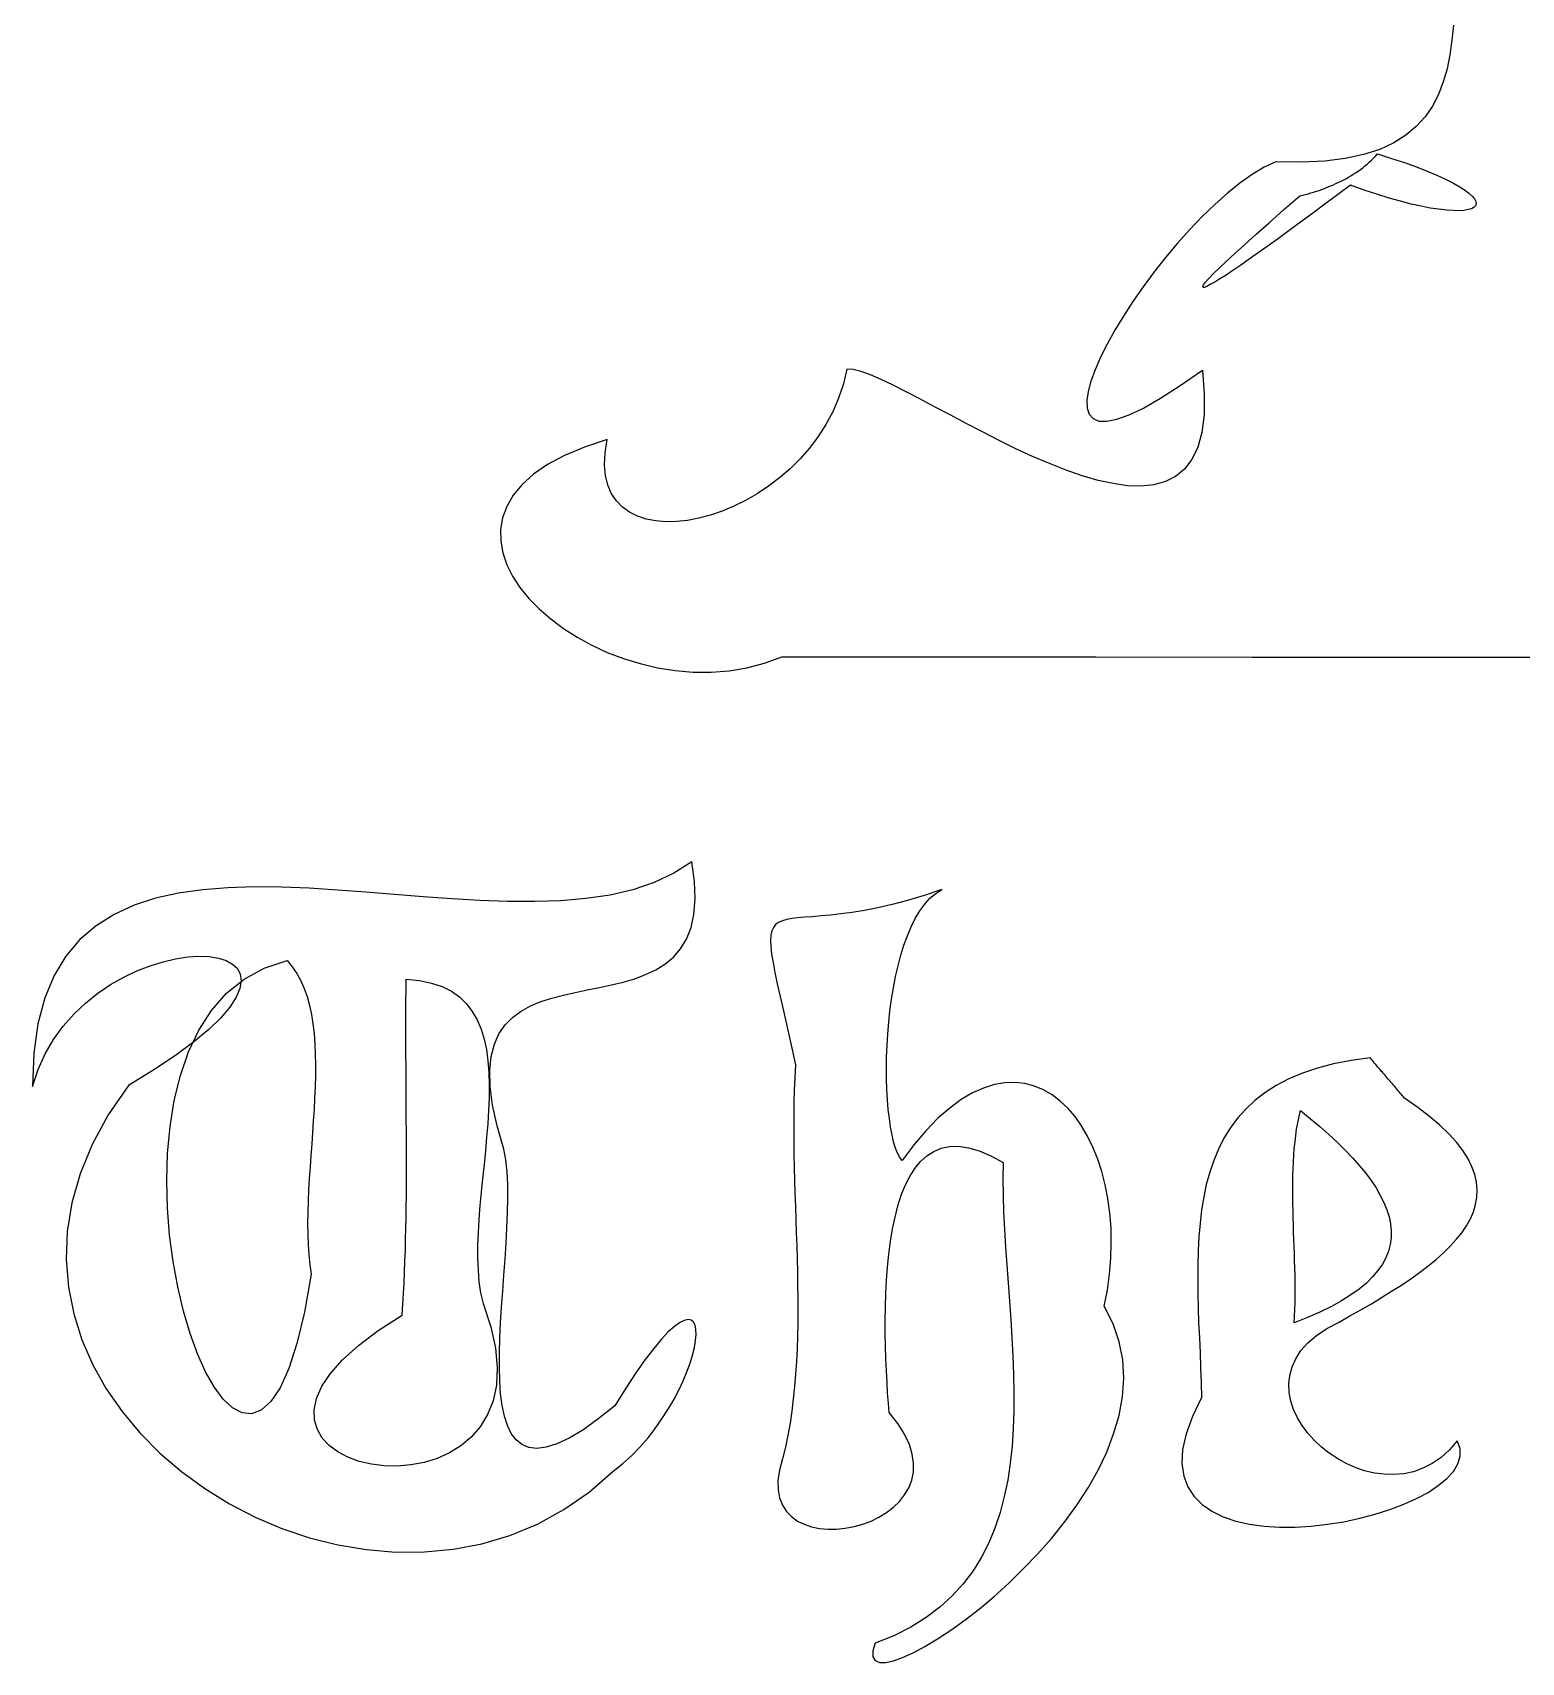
# Model space of a CAD drawing. Extents: x 2.9 to 46.8, y 120.5 to 170.8.
# Drawn here: x 2.91 to 13.77, y 120.75 to 132.64 of the extents above; entities that cross this region are included whole.
import ezdxf

# ---------------------------------------------------------------- set-up
doc = ezdxf.new("R2010")
doc.units = 0
doc.layers.get('0').update_dxf_attribs({"linetype": 'CONTINUOUS'})

msp = doc.modelspace()

# ---------------------------------------------------------------- linework, layer by layer
at = {"color": 7}
for p, q in [((13.261, 132.583), (13.246, 132.476)), ((13.273, 132.693), (13.261, 132.583)), ((13.246, 132.476), (13.225, 132.374)), ((13.225, 132.374), (13.197, 132.278)), ((13.197, 132.278), (13.162, 132.187)), ((13.118, 132.102), (13.065, 132.024)), ((13.162, 132.187), (13.118, 132.102)), ((13.065, 132.024), (13.001, 131.953)), ((12.925, 131.889), (12.836, 131.834)), ((13.001, 131.953), (12.925, 131.889)), ((12.616, 131.748), (12.483, 131.72)), ((12.734, 131.786), (12.616, 131.748)), ((12.703, 131.737), (12.717, 131.753)), ((12.717, 131.753), (12.82, 131.72)), ((12.836, 131.834), (12.734, 131.786)), ((11.892, 131.655), (11.804, 131.602)), ((11.977, 131.695), (11.892, 131.655)), ((12.164, 131.693), (11.977, 131.695)), ((12.333, 131.701), (12.164, 131.693)), ((12.483, 131.72), (12.333, 131.701)), ((12.558, 131.615), (12.576, 131.627)), ((12.576, 131.627), (12.593, 131.64)), ((12.593, 131.64), (12.61, 131.652)), ((12.61, 131.652), (12.626, 131.665)), ((12.626, 131.665), (12.642, 131.679)), ((12.642, 131.679), (12.658, 131.693)), ((12.658, 131.693), (12.673, 131.707)), ((12.673, 131.707), (12.688, 131.722)), ((12.688, 131.722), (12.703, 131.737)), ((12.82, 131.72), (12.915, 131.689)), ((12.915, 131.689), (13.002, 131.658)), ((13.002, 131.658), (13.08, 131.627)), ((13.08, 131.627), (13.15, 131.598)), ((11.714, 131.539), (11.623, 131.466)), ((11.804, 131.602), (11.714, 131.539)), ((12.332, 131.501), (12.351, 131.509)), ((12.351, 131.509), (12.371, 131.517)), ((12.371, 131.517), (12.391, 131.525)), ((12.391, 131.525), (12.41, 131.534)), ((12.41, 131.534), (12.429, 131.543)), ((12.521, 131.524), (12.426, 131.454)), ((12.429, 131.543), (12.448, 131.552)), ((12.448, 131.552), (12.467, 131.562)), ((12.467, 131.562), (12.486, 131.572)), ((12.486, 131.572), (12.505, 131.582)), ((12.505, 131.582), (12.523, 131.593)), ((12.62, 131.489), (12.521, 131.524)), ((12.523, 131.593), (12.541, 131.604)), ((12.541, 131.604), (12.558, 131.615)), ((13.15, 131.598), (13.213, 131.569)), ((13.213, 131.569), (13.267, 131.542)), ((13.267, 131.542), (13.314, 131.515)), ((13.314, 131.515), (13.353, 131.491)), ((11.623, 131.466), (11.531, 131.384)), ((12.033, 131.344), (12.151, 131.447)), ((12.151, 131.447), (12.171, 131.452)), ((12.171, 131.452), (12.191, 131.457)), ((12.191, 131.457), (12.211, 131.462)), ((12.211, 131.462), (12.231, 131.468)), ((12.231, 131.468), (12.251, 131.474)), ((12.251, 131.474), (12.272, 131.48)), ((12.272, 131.48), (12.292, 131.487)), ((12.292, 131.487), (12.312, 131.494)), ((12.312, 131.494), (12.332, 131.501)), ((12.426, 131.454), (12.334, 131.385)), ((12.713, 131.458), (12.62, 131.489)), ((12.802, 131.431), (12.713, 131.458)), ((12.886, 131.407), (12.802, 131.431)), ((12.964, 131.387), (12.886, 131.407)), ((13.036, 131.371), (12.964, 131.387)), ((13.353, 131.491), (13.384, 131.467)), ((13.384, 131.467), (13.408, 131.445)), ((13.408, 131.445), (13.425, 131.425)), ((13.425, 131.425), (13.435, 131.406)), ((13.438, 131.39), (13.433, 131.375)), ((13.435, 131.406), (13.438, 131.39)), ((11.439, 131.295), (11.348, 131.201)), ((11.531, 131.384), (11.439, 131.295)), ((11.927, 131.251), (12.033, 131.344)), ((12.244, 131.319), (12.157, 131.255)), ((12.334, 131.385), (12.244, 131.319)), ((13.103, 131.358), (13.036, 131.371)), ((13.164, 131.349), (13.103, 131.358)), ((13.22, 131.342), (13.164, 131.349)), ((13.269, 131.339), (13.22, 131.342)), ((13.312, 131.338), (13.269, 131.339)), ((13.349, 131.341), (13.312, 131.338)), ((13.38, 131.346), (13.349, 131.341)), ((13.404, 131.353), (13.38, 131.346)), ((13.422, 131.363), (13.404, 131.353)), ((13.433, 131.375), (13.422, 131.363)), ((11.348, 131.201), (11.259, 131.101)), ((11.749, 131.092), (11.832, 131.167)), ((11.832, 131.167), (11.927, 131.251)), ((12.074, 131.194), (11.995, 131.136)), ((12.157, 131.255), (12.074, 131.194)), ((11.259, 131.101), (11.172, 130.997)), ((11.676, 131.026), (11.749, 131.092)), ((11.848, 131.031), (11.781, 130.984)), ((11.919, 131.082), (11.848, 131.031)), ((11.995, 131.136), (11.919, 131.082)), ((11.172, 130.997), (11.088, 130.892)), ((11.52, 130.877), (11.562, 130.918)), ((11.562, 130.918), (11.614, 130.968)), ((11.614, 130.968), (11.676, 131.026)), ((11.72, 130.942), (11.663, 130.903)), ((11.781, 130.984), (11.72, 130.942)), ((11.088, 130.892), (11.008, 130.784)), ((11.443, 130.784), (11.449, 130.797)), ((11.449, 130.797), (11.464, 130.816)), ((11.464, 130.816), (11.487, 130.843)), ((11.498, 130.799), (11.473, 130.786)), ((11.487, 130.843), (11.52, 130.877)), ((11.53, 130.817), (11.498, 130.799)), ((11.568, 130.841), (11.53, 130.817)), ((11.613, 130.869), (11.568, 130.841)), ((11.663, 130.903), (11.613, 130.869)), ((10.933, 130.677), (10.864, 130.57)), ((11.008, 130.784), (10.933, 130.677)), ((11.445, 130.778), (11.443, 130.784)), ((11.455, 130.779), (11.445, 130.778)), ((11.473, 130.786), (11.455, 130.779)), ((10.864, 130.57), (10.801, 130.466)), ((10.801, 130.466), (10.745, 130.365)), ((10.745, 130.365), (10.696, 130.269)), ((10.696, 130.269), (10.657, 130.178)), ((8.846, 130.183), (8.821, 130.075)), ((8.893, 130.179), (8.846, 130.183)), ((8.951, 130.165), (8.893, 130.179)), ((9.019, 130.14), (8.951, 130.165)), ((9.098, 130.107), (9.019, 130.14)), ((9.184, 130.065), (9.098, 130.107)), ((10.626, 130.095), (10.606, 130.019)), ((10.657, 130.178), (10.626, 130.095)), ((11.278, 130.062), (11.44, 130.176)), ((11.44, 130.176), (11.454, 130.002)), ((8.786, 129.971), (8.744, 129.872)), ((8.821, 130.075), (8.786, 129.971)), ((9.279, 130.018), (9.184, 130.065)), ((9.38, 129.965), (9.279, 130.018)), ((9.487, 129.908), (9.38, 129.965)), ((10.606, 130.019), (10.597, 129.953)), ((11.011, 129.899), (11.135, 129.97)), ((11.135, 129.97), (11.278, 130.062)), ((11.454, 130.002), (11.453, 129.85)), ((8.744, 129.872), (8.694, 129.779)), ((9.6, 129.848), (9.487, 129.908)), ((9.716, 129.786), (9.6, 129.848)), ((10.597, 129.953), (10.6, 129.897)), ((10.6, 129.897), (10.615, 129.853)), ((10.615, 129.853), (10.643, 129.822)), ((10.816, 129.817), (10.905, 129.849)), ((10.905, 129.849), (11.011, 129.899)), ((11.453, 129.85), (11.437, 129.721)), ((8.694, 129.779), (8.637, 129.69)), ((9.835, 129.724), (9.716, 129.786)), ((9.957, 129.662), (9.835, 129.724)), ((10.643, 129.822), (10.686, 129.804)), ((10.686, 129.804), (10.743, 129.802)), ((10.743, 129.802), (10.816, 129.817)), ((6.932, 129.614), (6.787, 129.553)), ((7.098, 129.669), (6.932, 129.614)), ((7.083, 129.573), (7.098, 129.669)), ((8.574, 129.607), (8.505, 129.529)), ((8.637, 129.69), (8.574, 129.607)), ((10.079, 129.602), (9.957, 129.662)), ((11.407, 129.613), (11.364, 129.524)), ((11.437, 129.721), (11.407, 129.613)), ((6.664, 129.487), (6.561, 129.416)), ((6.787, 129.553), (6.664, 129.487)), ((7.079, 129.485), (7.083, 129.573)), ((8.505, 129.529), (8.433, 129.456)), ((10.202, 129.546), (10.079, 129.602)), ((10.325, 129.493), (10.202, 129.546)), ((10.446, 129.445), (10.325, 129.493)), ((11.364, 129.524), (11.31, 129.453)), ((6.561, 129.416), (6.477, 129.341)), ((7.086, 129.406), (7.079, 129.485)), ((7.104, 129.336), (7.086, 129.406)), ((8.356, 129.39), (8.275, 129.329)), ((8.433, 129.456), (8.356, 129.39)), ((10.564, 129.404), (10.446, 129.445)), ((10.679, 129.371), (10.564, 129.404)), ((10.789, 129.347), (10.679, 129.371)), ((11.245, 129.399), (11.17, 129.362)), ((11.31, 129.453), (11.245, 129.399)), ((6.412, 129.263), (6.365, 129.181)), ((6.477, 129.341), (6.412, 129.263)), ((7.13, 129.274), (7.104, 129.336)), ((7.166, 129.221), (7.13, 129.274)), ((8.193, 129.274), (8.108, 129.225)), ((8.275, 129.329), (8.193, 129.274)), ((10.895, 129.332), (10.789, 129.347)), ((10.994, 129.329), (10.895, 129.332)), ((11.086, 129.339), (10.994, 129.329)), ((11.17, 129.362), (11.086, 129.339)), ((6.365, 129.181), (6.335, 129.098)), ((7.21, 129.176), (7.166, 129.221)), ((7.261, 129.139), (7.21, 129.176)), ((7.319, 129.11), (7.261, 129.139)), ((7.937, 129.147), (7.851, 129.117)), ((8.023, 129.183), (7.937, 129.147)), ((8.108, 129.225), (8.023, 129.183)), ((6.335, 129.098), (6.321, 129.013)), ((6.321, 129.013), (6.322, 128.928)), ((7.383, 129.089), (7.319, 129.11)), ((7.452, 129.075), (7.383, 129.089)), ((7.525, 129.069), (7.452, 129.075)), ((7.603, 129.071), (7.525, 129.069)), ((7.683, 129.079), (7.603, 129.071)), ((7.766, 129.095), (7.683, 129.079)), ((7.851, 129.117), (7.766, 129.095)), ((6.322, 128.928), (6.337, 128.842)), ((6.337, 128.842), (6.367, 128.756)), ((6.367, 128.756), (6.408, 128.672)), ((6.408, 128.672), (6.462, 128.59)), ((6.462, 128.59), (6.527, 128.51)), ((6.527, 128.51), (6.602, 128.433)), ((6.602, 128.433), (6.686, 128.36)), ((6.686, 128.36), (6.779, 128.291)), ((6.779, 128.291), (6.879, 128.227)), ((6.879, 128.227), (6.986, 128.168)), ((6.986, 128.168), (7.099, 128.116)), ((7.099, 128.116), (7.218, 128.071)), ((7.218, 128.071), (7.34, 128.034)), ((8.247, 128.037), (8.373, 128.084)), ((8.373, 128.084), (9.517, 128.083)), ((9.517, 128.083), (10.662, 128.083)), ((10.662, 128.083), (11.806, 128.082)), ((11.806, 128.082), (12.951, 128.081)), ((12.951, 128.081), (14.095, 128.081)), ((7.34, 128.034), (7.466, 128.004)), ((7.466, 128.004), (7.595, 127.984)), ((7.595, 127.984), (7.725, 127.973)), ((7.725, 127.973), (7.856, 127.972)), ((7.856, 127.972), (7.987, 127.982)), ((7.987, 127.982), (8.118, 128.004)), ((8.118, 128.004), (8.247, 128.037)), ((7.715, 126.589), (7.584, 126.505)), ((7.735, 126.445), (7.715, 126.589)), ((4.332, 126.399), (4.148, 126.385)), ((4.524, 126.405), (4.332, 126.399)), ((4.722, 126.403), (4.524, 126.405)), ((4.924, 126.395), (4.722, 126.403)), ((5.13, 126.382), (4.924, 126.395)), ((7.44, 126.437), (7.285, 126.385)), ((7.584, 126.505), (7.44, 126.437)), ((7.74, 126.317), (7.735, 126.445)), ((3.804, 126.322), (3.647, 126.271)), ((3.971, 126.359), (3.804, 126.322)), ((4.148, 126.385), (3.971, 126.359)), ((5.338, 126.367), (5.13, 126.382)), ((5.547, 126.35), (5.338, 126.367)), ((5.756, 126.333), (5.547, 126.35)), ((5.964, 126.318), (5.756, 126.333)), ((6.169, 126.306), (5.964, 126.318)), ((6.371, 126.299), (6.169, 126.306)), ((6.568, 126.298), (6.371, 126.299)), ((6.759, 126.304), (6.568, 126.298)), ((6.943, 126.32), (6.759, 126.304)), ((7.119, 126.346), (6.943, 126.32)), ((7.285, 126.385), (7.119, 126.346)), ((7.731, 126.205), (7.74, 126.317)), ((9.177, 126.277), (9.073, 126.253)), ((9.29, 126.307), (9.177, 126.277)), ((9.41, 126.343), (9.29, 126.307)), ((9.379, 126.23), (9.415, 126.279)), ((9.539, 126.387), (9.41, 126.343)), ((9.415, 126.279), (9.453, 126.322)), ((9.453, 126.322), (9.495, 126.358)), ((9.495, 126.358), (9.539, 126.387)), ((3.502, 126.205), (3.37, 126.122)), ((3.647, 126.271), (3.502, 126.205)), ((7.71, 126.108), (7.731, 126.205)), ((8.376, 126.158), (8.349, 126.146)), ((8.408, 126.167), (8.376, 126.158)), ((8.446, 126.174), (8.408, 126.167)), ((8.49, 126.179), (8.446, 126.174)), ((8.539, 126.184), (8.49, 126.179)), ((8.595, 126.188), (8.539, 126.184)), ((8.658, 126.193), (8.595, 126.188)), ((8.727, 126.199), (8.658, 126.193)), ((8.803, 126.208), (8.727, 126.199)), ((8.885, 126.219), (8.803, 126.208)), ((8.975, 126.234), (8.885, 126.219)), ((9.073, 126.253), (8.975, 126.234)), ((9.316, 126.115), (9.346, 126.175)), ((9.346, 126.175), (9.379, 126.23)), ((3.37, 126.122), (3.252, 126.022)), ((7.677, 126.025), (7.71, 126.108)), ((8.292, 126.053), (8.29, 126.014)), ((8.299, 126.084), (8.292, 126.053)), ((8.311, 126.11), (8.299, 126.084)), ((8.327, 126.13), (8.311, 126.11)), ((8.349, 126.146), (8.327, 126.13)), ((9.263, 125.98), (9.288, 126.049)), ((9.288, 126.049), (9.316, 126.115)), ((3.252, 126.022), (3.15, 125.901)), ((7.581, 125.893), (7.634, 125.953)), ((7.634, 125.953), (7.677, 126.025)), ((8.29, 126.014), (8.292, 125.969)), ((8.292, 125.969), (8.298, 125.915)), ((9.24, 125.907), (9.263, 125.98)), ((3.15, 125.901), (3.063, 125.759)), ((3.668, 125.792), (3.764, 125.83)), ((3.764, 125.83), (3.859, 125.859)), ((3.859, 125.859), (3.95, 125.881)), ((3.95, 125.881), (4.038, 125.894)), ((4.038, 125.894), (4.12, 125.899)), ((4.12, 125.899), (4.195, 125.897)), ((4.195, 125.897), (4.262, 125.886)), ((4.262, 125.886), (4.319, 125.868)), ((4.319, 125.868), (4.366, 125.842)), ((4.366, 125.842), (4.401, 125.809)), ((4.401, 125.809), (4.422, 125.768)), ((4.449, 125.733), (4.596, 125.813)), ((4.596, 125.813), (4.763, 125.868)), ((4.763, 125.868), (4.801, 125.823)), ((4.801, 125.823), (4.834, 125.774)), ((7.378, 125.765), (7.452, 125.8)), ((7.452, 125.8), (7.52, 125.842)), ((7.52, 125.842), (7.581, 125.893)), ((8.298, 125.915), (8.308, 125.853)), ((8.308, 125.853), (8.322, 125.781)), ((9.202, 125.751), (9.22, 125.83)), ((9.22, 125.83), (9.24, 125.907)), ((3.063, 125.759), (2.995, 125.595)), ((3.383, 125.629), (3.476, 125.692)), ((3.476, 125.692), (3.571, 125.746)), ((3.571, 125.746), (3.668, 125.792)), ((4.321, 125.629), (4.449, 125.733)), ((4.428, 125.719), (4.418, 125.663)), ((4.422, 125.768), (4.428, 125.719)), ((4.834, 125.774), (4.863, 125.721)), ((4.863, 125.721), (4.888, 125.665)), ((5.631, 125.652), (5.632, 125.731)), ((5.632, 125.731), (5.73, 125.722)), ((5.73, 125.722), (5.817, 125.704)), ((5.817, 125.704), (5.894, 125.678)), ((7.042, 125.671), (7.129, 125.69)), ((7.129, 125.69), (7.215, 125.711)), ((7.215, 125.711), (7.299, 125.735)), ((7.299, 125.735), (7.378, 125.765)), ((8.322, 125.781), (8.339, 125.698)), ((8.339, 125.698), (8.36, 125.605)), ((9.186, 125.67), (9.202, 125.751)), ((2.995, 125.595), (2.945, 125.406)), ((3.293, 125.558), (3.383, 125.629)), ((4.212, 125.504), (4.321, 125.629)), ((4.391, 125.6), (4.346, 125.529)), ((4.418, 125.663), (4.391, 125.6)), ((4.888, 125.665), (4.909, 125.605)), ((4.909, 125.605), (4.926, 125.541)), ((5.63, 125.573), (5.631, 125.652)), ((5.63, 125.494), (5.63, 125.573)), ((5.894, 125.678), (5.962, 125.644)), ((5.962, 125.644), (6.021, 125.602)), ((6.021, 125.602), (6.072, 125.553)), ((6.54, 125.537), (6.615, 125.568)), ((6.615, 125.568), (6.695, 125.594)), ((6.695, 125.594), (6.779, 125.616)), ((6.779, 125.616), (6.865, 125.636)), ((6.865, 125.636), (6.953, 125.654)), ((6.953, 125.654), (7.042, 125.671)), ((8.36, 125.605), (8.384, 125.5)), ((9.161, 125.502), (9.173, 125.587)), ((9.173, 125.587), (9.186, 125.67)), ((3.13, 125.39), (3.209, 125.478)), ((3.209, 125.478), (3.293, 125.558)), ((4.12, 125.361), (4.212, 125.504)), ((4.28, 125.451), (4.193, 125.366)), ((4.346, 125.529), (4.28, 125.451)), ((4.926, 125.541), (4.941, 125.475)), ((4.941, 125.475), (4.952, 125.406)), ((5.63, 125.415), (5.63, 125.494)), ((6.072, 125.553), (6.114, 125.497)), ((6.114, 125.497), (6.149, 125.435)), ((6.354, 125.399), (6.408, 125.453)), ((6.408, 125.453), (6.47, 125.499)), ((6.47, 125.499), (6.54, 125.537)), ((8.384, 125.5), (8.411, 125.382)), ((9.152, 125.418), (9.161, 125.502)), ((2.945, 125.406), (2.915, 125.191)), ((3.06, 125.293), (3.13, 125.39)), ((4.044, 125.202), (4.12, 125.361)), ((4.193, 125.366), (4.083, 125.275)), ((4.952, 125.406), (4.96, 125.335)), ((4.96, 125.335), (4.965, 125.261)), ((5.63, 125.336), (5.63, 125.415)), ((5.63, 125.257), (5.63, 125.336)), ((6.149, 125.435), (6.178, 125.368)), ((6.178, 125.368), (6.2, 125.295)), ((6.275, 125.258), (6.309, 125.334)), ((6.309, 125.334), (6.354, 125.399)), ((8.411, 125.382), (8.44, 125.251)), ((9.14, 125.249), (9.145, 125.333)), ((9.145, 125.333), (9.152, 125.418)), ((2.998, 125.187), (3.06, 125.293)), ((4.083, 125.275), (3.95, 125.176)), ((4.965, 125.261), (4.969, 125.185)), ((5.63, 125.178), (5.63, 125.257)), ((6.2, 125.295), (6.217, 125.218)), ((6.217, 125.218), (6.228, 125.136)), ((6.251, 125.169), (6.275, 125.258)), ((8.44, 125.251), (8.473, 125.106)), ((9.137, 125.165), (9.14, 125.249)), ((2.915, 125.191), (2.907, 124.949)), ((2.947, 125.073), (2.998, 125.187)), ((3.95, 125.176), (3.791, 125.07)), ((3.985, 125.03), (4.044, 125.202)), ((4.969, 125.185), (4.97, 125.107)), ((4.97, 125.107), (4.97, 125.028)), ((5.631, 125.099), (5.63, 125.178)), ((5.631, 125.02), (5.631, 125.099)), ((6.228, 125.136), (6.235, 125.05)), ((6.241, 125.067), (6.251, 125.169)), ((8.473, 125.106), (8.467, 125.014)), ((9.136, 125.083), (9.137, 125.165)), ((12.397, 125.114), (12.279, 125.083)), ((12.526, 125.139), (12.397, 125.114)), ((12.664, 125.157), (12.526, 125.139)), ((12.672, 125.148), (12.664, 125.157)), ((12.681, 125.138), (12.672, 125.148)), ((12.689, 125.129), (12.681, 125.138)), ((12.697, 125.119), (12.689, 125.129)), ((12.705, 125.11), (12.697, 125.119)), ((12.713, 125.1), (12.705, 125.11)), ((12.721, 125.091), (12.713, 125.1)), ((12.729, 125.081), (12.721, 125.091)), ((2.907, 124.949), (2.947, 125.073)), ((3.791, 125.07), (3.606, 124.957)), ((3.94, 124.848), (3.985, 125.03)), ((4.97, 125.028), (4.967, 124.947)), ((5.632, 124.941), (5.631, 125.02)), ((6.235, 125.05), (6.238, 124.961)), ((6.244, 124.949), (6.241, 125.067)), ((8.467, 125.014), (8.463, 124.922)), ((9.137, 125.003), (9.136, 125.083)), ((9.139, 124.926), (9.137, 125.003)), ((10, 124.976), (9.923, 124.963)), ((10.074, 124.978), (10, 124.976)), ((10.146, 124.97), (10.074, 124.978)), ((10.215, 124.952), (10.146, 124.97)), ((12.07, 125.004), (11.979, 124.957)), ((12.17, 125.047), (12.07, 125.004)), ((12.279, 125.083), (12.17, 125.047)), ((12.737, 125.072), (12.729, 125.081)), ((12.745, 125.062), (12.737, 125.072)), ((12.753, 125.053), (12.745, 125.062)), ((12.762, 125.043), (12.753, 125.053)), ((12.77, 125.034), (12.762, 125.043)), ((12.778, 125.024), (12.77, 125.034)), ((12.786, 125.015), (12.778, 125.024)), ((12.794, 125.006), (12.786, 125.015)), ((12.802, 124.996), (12.794, 125.006)), ((12.81, 124.987), (12.802, 124.996)), ((12.818, 124.977), (12.81, 124.987)), ((12.826, 124.968), (12.818, 124.977)), ((12.834, 124.958), (12.826, 124.968)), ((3.606, 124.957), (3.458, 124.742)), ((3.909, 124.657), (3.94, 124.848)), ((4.964, 124.865), (4.96, 124.782)), ((4.967, 124.947), (4.964, 124.865)), ((5.632, 124.862), (5.632, 124.941)), ((5.633, 124.783), (5.632, 124.862)), ((6.237, 124.869), (6.233, 124.774)), ((6.238, 124.961), (6.237, 124.869)), ((6.261, 124.814), (6.244, 124.949)), ((8.463, 124.922), (8.461, 124.829)), ((9.143, 124.852), (9.139, 124.926)), ((9.149, 124.781), (9.143, 124.852)), ((9.681, 124.853), (9.597, 124.792)), ((9.763, 124.902), (9.681, 124.853)), ((9.844, 124.938), (9.763, 124.902)), ((9.923, 124.963), (9.844, 124.938)), ((10.281, 124.924), (10.215, 124.952)), ((10.344, 124.888), (10.281, 124.924)), ((10.403, 124.843), (10.344, 124.888)), ((11.897, 124.904), (11.823, 124.847)), ((11.979, 124.957), (11.897, 124.904)), ((12.843, 124.949), (12.834, 124.958)), ((12.851, 124.939), (12.843, 124.949)), ((12.859, 124.93), (12.851, 124.939)), ((12.867, 124.92), (12.859, 124.93)), ((12.875, 124.911), (12.867, 124.92)), ((12.883, 124.901), (12.875, 124.911)), ((12.891, 124.892), (12.883, 124.901)), ((12.899, 124.882), (12.891, 124.892)), ((12.907, 124.873), (12.899, 124.882)), ((12.915, 124.863), (12.907, 124.873)), ((13.012, 124.797), (12.915, 124.863)), ((3.458, 124.742), (3.34, 124.527)), ((4.96, 124.782), (4.954, 124.698)), ((5.633, 124.704), (5.633, 124.783)), ((6.233, 124.774), (6.227, 124.677)), ((6.295, 124.663), (6.261, 124.814)), ((8.461, 124.829), (8.459, 124.736)), ((8.459, 124.736), (8.459, 124.642)), ((9.157, 124.715), (9.149, 124.781)), ((9.597, 124.792), (9.511, 124.717)), ((10.459, 124.79), (10.403, 124.843)), ((10.511, 124.729), (10.459, 124.79)), ((10.559, 124.661), (10.511, 124.729)), ((11.756, 124.784), (11.696, 124.717)), ((11.823, 124.847), (11.756, 124.784)), ((12.136, 124.684), (12.146, 124.729)), ((12.146, 124.729), (12.156, 124.773)), ((12.156, 124.773), (12.228, 124.714)), ((13.097, 124.731), (13.012, 124.797)), ((13.173, 124.667), (13.097, 124.731)), ((3.891, 124.461), (3.909, 124.657)), ((4.949, 124.614), (4.943, 124.53)), ((4.954, 124.698), (4.949, 124.614)), ((5.634, 124.625), (5.633, 124.704)), ((5.634, 124.546), (5.634, 124.625)), ((6.227, 124.677), (6.219, 124.579)), ((6.345, 124.492), (6.295, 124.663)), ((8.459, 124.642), (8.46, 124.548)), ((9.166, 124.653), (9.157, 124.715)), ((9.176, 124.596), (9.166, 124.653)), ((9.425, 124.628), (9.337, 124.526)), ((9.511, 124.717), (9.425, 124.628)), ((10.603, 124.587), (10.559, 124.661)), ((11.643, 124.646), (11.597, 124.571)), ((11.696, 124.717), (11.643, 124.646)), ((12.121, 124.592), (12.128, 124.638)), ((12.128, 124.638), (12.136, 124.684)), ((12.228, 124.714), (12.297, 124.656)), ((12.297, 124.656), (12.362, 124.599)), ((13.238, 124.604), (13.173, 124.667)), ((3.34, 124.527), (3.253, 124.313)), ((4.943, 124.53), (4.936, 124.445)), ((5.634, 124.467), (5.634, 124.546)), ((6.219, 124.579), (6.21, 124.48)), ((6.359, 124.413), (6.345, 124.492)), ((8.46, 124.548), (8.461, 124.453)), ((9.188, 124.545), (9.176, 124.596)), ((9.202, 124.5), (9.188, 124.545)), ((9.216, 124.462), (9.202, 124.5)), ((9.337, 124.526), (9.249, 124.409)), ((9.48, 124.476), (9.535, 124.499)), ((9.535, 124.499), (9.596, 124.511)), ((9.596, 124.511), (9.662, 124.513)), ((9.662, 124.513), (9.734, 124.502)), ((9.734, 124.502), (9.812, 124.48)), ((10.642, 124.506), (10.603, 124.587)), ((10.677, 124.42), (10.642, 124.506)), ((11.557, 124.492), (11.523, 124.41)), ((11.597, 124.571), (11.557, 124.492)), ((12.107, 124.449), (12.111, 124.497)), ((12.111, 124.497), (12.116, 124.545)), ((12.116, 124.545), (12.121, 124.592)), ((12.362, 124.599), (12.423, 124.542)), ((12.423, 124.542), (12.481, 124.485)), ((13.294, 124.542), (13.238, 124.604)), ((13.341, 124.482), (13.294, 124.542)), ((3.885, 124.262), (3.891, 124.461)), ((4.936, 124.445), (4.931, 124.361)), ((5.634, 124.388), (5.634, 124.467)), ((5.634, 124.309), (5.634, 124.388)), ((6.2, 124.38), (6.189, 124.279)), ((6.21, 124.48), (6.2, 124.38)), ((6.368, 124.327), (6.359, 124.413)), ((8.461, 124.453), (8.463, 124.358)), ((9.232, 124.431), (9.216, 124.462)), ((9.249, 124.409), (9.232, 124.431)), ((9.342, 124.35), (9.383, 124.401)), ((9.383, 124.401), (9.429, 124.443)), ((9.429, 124.443), (9.48, 124.476)), ((9.812, 124.48), (9.896, 124.444)), ((9.896, 124.444), (9.987, 124.394)), ((9.987, 124.394), (9.985, 124.276)), ((10.707, 124.328), (10.677, 124.42)), ((11.523, 124.41), (11.494, 124.324)), ((12.102, 124.35), (12.104, 124.399)), ((12.104, 124.399), (12.107, 124.449)), ((12.481, 124.485), (12.535, 124.429)), ((12.535, 124.429), (12.585, 124.373)), ((12.585, 124.373), (12.63, 124.318)), ((13.378, 124.422), (13.341, 124.482)), ((13.407, 124.364), (13.378, 124.422)), ((3.253, 124.313), (3.193, 124.101)), ((3.89, 124.062), (3.885, 124.262)), ((4.925, 124.277), (4.92, 124.194)), ((4.931, 124.361), (4.925, 124.277)), ((5.634, 124.23), (5.634, 124.309)), ((6.189, 124.279), (6.179, 124.179)), ((6.373, 124.233), (6.368, 124.327)), ((8.463, 124.358), (8.465, 124.264)), ((8.465, 124.264), (8.468, 124.168)), ((9.273, 124.227), (9.306, 124.292)), ((9.306, 124.292), (9.342, 124.35)), ((9.985, 124.276), (9.986, 124.156)), ((10.732, 124.232), (10.707, 124.328)), ((11.494, 124.324), (11.469, 124.235)), ((12.1, 124.3), (12.102, 124.35)), ((12.1, 124.249), (12.1, 124.3)), ((12.63, 124.318), (12.671, 124.263)), ((12.671, 124.263), (12.707, 124.209)), ((13.428, 124.307), (13.407, 124.364)), ((13.44, 124.25), (13.428, 124.307)), ((4.92, 124.194), (4.917, 124.112)), ((5.633, 124.072), (5.634, 124.151)), ((5.634, 124.151), (5.634, 124.23)), ((6.179, 124.179), (6.17, 124.08)), ((6.374, 124.133), (6.373, 124.233)), ((8.468, 124.168), (8.471, 124.073)), ((9.219, 124.079), (9.244, 124.156)), ((9.244, 124.156), (9.273, 124.227)), ((9.986, 124.156), (9.99, 124.032)), ((10.751, 124.131), (10.732, 124.232)), ((11.45, 124.143), (11.434, 124.049)), ((11.469, 124.235), (11.45, 124.143)), ((12.099, 124.198), (12.1, 124.249)), ((12.1, 124.147), (12.099, 124.198)), ((12.1, 124.095), (12.1, 124.147)), ((12.707, 124.209), (12.738, 124.155)), ((12.738, 124.155), (12.765, 124.102)), ((13.433, 124.087), (13.443, 124.141)), ((13.445, 124.195), (13.44, 124.25)), ((13.443, 124.141), (13.445, 124.195)), ((3.193, 124.101), (3.16, 123.892)), ((3.906, 123.865), (3.89, 124.062)), ((4.914, 124.03), (4.913, 123.951)), ((4.917, 124.112), (4.914, 124.03)), ((5.632, 123.993), (5.633, 124.072)), ((6.17, 124.08), (6.162, 123.982)), ((6.367, 123.918), (6.372, 124.028)), ((6.372, 124.028), (6.374, 124.133)), ((8.471, 124.073), (8.474, 123.978)), ((9.198, 123.996), (9.219, 124.079)), ((9.99, 124.032), (9.996, 123.906)), ((10.765, 124.027), (10.751, 124.131)), ((10.774, 123.919), (10.765, 124.027)), ((11.434, 124.049), (11.423, 123.952)), ((12.102, 124.043), (12.1, 124.095)), ((12.103, 123.991), (12.102, 124.043)), ((12.765, 124.102), (12.786, 124.049)), ((12.786, 124.049), (12.802, 123.997)), ((13.395, 123.983), (13.417, 124.035)), ((13.417, 124.035), (13.433, 124.087)), ((4.913, 123.951), (4.914, 123.872)), ((5.628, 123.835), (5.63, 123.914)), ((5.63, 123.914), (5.632, 123.993)), ((6.162, 123.982), (6.156, 123.885)), ((6.361, 123.805), (6.367, 123.918)), ((8.474, 123.978), (8.478, 123.883)), ((9.165, 123.82), (9.18, 123.91)), ((9.18, 123.91), (9.198, 123.996)), ((9.996, 123.906), (10.004, 123.777)), ((10.776, 123.808), (10.774, 123.919)), ((11.423, 123.952), (11.414, 123.853)), ((12.105, 123.939), (12.103, 123.991)), ((12.106, 123.887), (12.105, 123.939)), ((12.802, 123.997), (12.813, 123.946)), ((12.813, 123.946), (12.818, 123.895)), ((13.332, 123.882), (13.366, 123.932)), ((13.366, 123.932), (13.395, 123.983)), ((3.16, 123.892), (3.152, 123.687)), ((3.931, 123.672), (3.906, 123.865)), ((4.914, 123.872), (4.917, 123.796)), ((4.917, 123.796), (4.922, 123.721)), ((5.626, 123.756), (5.628, 123.835)), ((6.156, 123.885), (6.153, 123.791)), ((6.153, 123.791), (6.153, 123.699)), ((6.353, 123.69), (6.361, 123.805)), ((8.478, 123.883), (8.481, 123.787)), ((8.481, 123.787), (8.483, 123.692)), ((9.153, 123.727), (9.165, 123.82)), ((10.773, 123.695), (10.776, 123.808)), ((11.414, 123.853), (11.409, 123.752)), ((12.108, 123.835), (12.106, 123.887)), ((12.11, 123.782), (12.108, 123.835)), ((12.112, 123.73), (12.11, 123.782)), ((12.811, 123.796), (12.798, 123.747)), ((12.817, 123.845), (12.811, 123.796)), ((12.818, 123.895), (12.817, 123.845)), ((13.198, 123.735), (13.248, 123.783)), ((13.248, 123.783), (13.292, 123.832)), ((13.292, 123.832), (13.332, 123.882)), ((3.152, 123.687), (3.168, 123.486)), ((3.965, 123.487), (3.931, 123.672)), ((4.922, 123.721), (4.929, 123.649)), ((5.62, 123.598), (5.623, 123.677)), ((5.623, 123.677), (5.626, 123.756)), ((6.153, 123.699), (6.156, 123.61)), ((6.345, 123.573), (6.353, 123.69)), ((8.483, 123.692), (8.486, 123.597)), ((9.143, 123.632), (9.153, 123.727)), ((10.004, 123.777), (10.013, 123.647)), ((10.763, 123.58), (10.773, 123.695)), ((11.409, 123.752), (11.406, 123.649)), ((12.113, 123.678), (12.112, 123.73)), ((12.115, 123.626), (12.113, 123.678)), ((12.779, 123.699), (12.753, 123.652)), ((12.798, 123.747), (12.779, 123.699)), ((13.087, 123.64), (13.145, 123.687)), ((13.145, 123.687), (13.198, 123.735)), ((4.939, 123.579), (4.89, 123.303)), ((4.929, 123.649), (4.939, 123.579)), ((5.617, 123.519), (5.62, 123.598)), ((6.156, 123.61), (6.163, 123.525)), ((6.336, 123.456), (6.345, 123.573)), ((8.486, 123.597), (8.487, 123.503)), ((9.136, 123.536), (9.143, 123.632)), ((10.013, 123.647), (10.023, 123.516)), ((10.747, 123.464), (10.763, 123.58)), ((11.406, 123.649), (11.406, 123.544)), ((11.406, 123.544), (11.407, 123.438)), ((12.116, 123.575), (12.115, 123.626)), ((12.116, 123.524), (12.116, 123.575)), ((12.682, 123.56), (12.637, 123.515)), ((12.721, 123.606), (12.682, 123.56)), ((12.753, 123.652), (12.721, 123.606)), ((12.892, 123.5), (12.96, 123.546)), ((12.96, 123.546), (13.025, 123.593)), ((13.025, 123.593), (13.087, 123.64)), ((3.168, 123.486), (3.207, 123.291)), ((4.007, 123.311), (3.965, 123.487)), ((5.608, 123.361), (5.613, 123.44)), ((5.613, 123.44), (5.617, 123.519)), ((6.163, 123.525), (6.175, 123.443)), ((6.175, 123.443), (6.193, 123.366)), ((6.328, 123.339), (6.336, 123.456)), ((8.487, 123.503), (8.489, 123.408)), ((9.128, 123.341), (9.131, 123.439)), ((9.131, 123.439), (9.136, 123.536)), ((10.023, 123.516), (10.033, 123.383)), ((10.724, 123.347), (10.747, 123.464)), ((11.407, 123.438), (11.41, 123.331)), ((12.117, 123.473), (12.116, 123.524)), ((12.116, 123.422), (12.117, 123.473)), ((12.116, 123.372), (12.116, 123.422)), ((12.524, 123.428), (12.456, 123.385)), ((12.584, 123.471), (12.524, 123.428)), ((12.637, 123.515), (12.584, 123.471)), ((12.748, 123.41), (12.821, 123.455)), ((12.821, 123.455), (12.892, 123.5)), ((4.055, 123.148), (4.007, 123.311)), ((4.89, 123.303), (4.835, 123.074)), ((5.603, 123.282), (5.608, 123.361)), ((6.193, 123.366), (6.25, 123.195)), ((6.321, 123.224), (6.328, 123.339)), ((8.489, 123.314), (8.488, 123.221)), ((8.489, 123.408), (8.489, 123.314)), ((9.127, 123.244), (9.128, 123.341)), ((10.033, 123.383), (10.042, 123.249)), ((10.789, 123.218), (10.724, 123.347)), ((11.41, 123.331), (11.413, 123.224)), ((12.112, 123.273), (12.114, 123.322)), ((12.114, 123.322), (12.116, 123.372)), ((12.298, 123.303), (12.208, 123.263)), ((12.381, 123.344), (12.298, 123.303)), ((12.456, 123.385), (12.381, 123.344)), ((12.517, 123.275), (12.595, 123.32)), ((12.595, 123.32), (12.673, 123.364)), ((12.673, 123.364), (12.748, 123.41)), ((3.207, 123.291), (3.267, 123.102)), ((5.428, 123.169), (5.603, 123.282)), ((6.25, 123.195), (6.284, 123.039)), ((6.316, 123.112), (6.321, 123.224)), ((7.589, 123.198), (7.544, 123.158)), ((7.627, 123.226), (7.589, 123.198)), ((7.661, 123.242), (7.627, 123.226)), ((7.688, 123.248), (7.661, 123.242)), ((7.71, 123.244), (7.688, 123.248)), ((7.727, 123.23), (7.71, 123.244)), ((7.739, 123.207), (7.727, 123.23)), ((7.745, 123.177), (7.739, 123.207)), ((8.488, 123.221), (8.486, 123.127)), ((9.127, 123.148), (9.127, 123.244)), ((10.042, 123.249), (10.051, 123.115)), ((10.834, 123.087), (10.789, 123.218)), ((11.413, 123.224), (11.418, 123.115)), ((12.109, 123.225), (12.112, 123.273)), ((12.208, 123.263), (12.109, 123.225)), ((12.272, 123.133), (12.348, 123.184)), ((12.348, 123.184), (12.437, 123.23)), ((12.437, 123.23), (12.517, 123.275)), ((3.267, 123.102), (3.346, 122.919)), ((4.109, 122.999), (4.055, 123.148)), ((4.835, 123.074), (4.776, 122.891)), ((5.283, 123.06), (5.428, 123.169)), ((6.312, 123.003), (6.316, 123.112)), ((7.494, 123.105), (7.438, 123.038)), ((7.544, 123.158), (7.494, 123.105)), ((7.734, 123.045), (7.743, 123.095)), ((7.743, 123.095), (7.747, 123.139)), ((7.747, 123.139), (7.745, 123.177)), ((8.486, 123.127), (8.483, 123.035)), ((9.129, 123.054), (9.127, 123.148)), ((10.051, 123.115), (10.058, 122.982)), ((10.859, 122.954), (10.834, 123.087)), ((11.418, 123.115), (11.423, 123.006)), ((12.159, 123.022), (12.209, 123.079)), ((12.209, 123.079), (12.272, 123.133)), ((4.168, 122.868), (4.109, 122.999)), ((5.08, 122.856), (5.168, 122.955)), ((5.168, 122.955), (5.283, 123.06)), ((6.284, 123.039), (6.296, 122.898)), ((6.312, 122.898), (6.312, 123.003)), ((7.376, 122.957), (7.308, 122.86)), ((7.438, 123.038), (7.376, 122.957)), ((7.703, 122.931), (7.721, 122.99)), ((7.721, 122.99), (7.734, 123.045)), ((8.483, 123.035), (8.479, 122.943)), ((9.132, 122.963), (9.129, 123.054)), ((9.135, 122.875), (9.132, 122.963)), ((10.058, 122.982), (10.063, 122.848)), ((10.866, 122.82), (10.859, 122.954)), ((11.423, 123.006), (11.427, 122.897)), ((12.094, 122.903), (12.121, 122.963)), ((12.121, 122.963), (12.159, 123.022)), ((3.346, 122.919), (3.444, 122.744)), ((4.231, 122.757), (4.168, 122.868)), ((4.776, 122.891), (4.712, 122.751)), ((5.017, 122.762), (5.08, 122.856)), ((6.296, 122.898), (6.29, 122.77)), ((6.314, 122.799), (6.312, 122.898)), ((7.308, 122.86), (7.234, 122.748)), ((7.652, 122.802), (7.68, 122.868)), ((7.68, 122.868), (7.703, 122.931)), ((8.473, 122.851), (8.465, 122.76)), ((8.479, 122.943), (8.473, 122.851)), ((9.14, 122.791), (9.135, 122.875)), ((10.063, 122.848), (10.065, 122.716)), ((11.427, 122.897), (11.431, 122.788)), ((12.071, 122.779), (12.077, 122.841)), ((12.077, 122.841), (12.094, 122.903)), ((3.444, 122.744), (3.559, 122.578)), ((4.297, 122.668), (4.231, 122.757)), ((4.712, 122.751), (4.645, 122.651)), ((4.978, 122.673), (5.017, 122.762)), ((6.29, 122.77), (6.266, 122.656)), ((6.321, 122.706), (6.314, 122.799)), ((7.234, 122.748), (7.153, 122.619)), ((7.584, 122.664), (7.62, 122.734)), ((7.62, 122.734), (7.652, 122.802)), ((8.465, 122.76), (8.456, 122.67)), ((9.144, 122.712), (9.14, 122.791)), ((9.15, 122.638), (9.144, 122.712)), ((10.065, 122.716), (10.065, 122.584)), ((10.857, 122.685), (10.866, 122.82)), ((11.431, 122.788), (11.435, 122.679)), ((12.074, 122.716), (12.071, 122.779)), ((12.086, 122.654), (12.074, 122.716)), ((4.366, 122.604), (4.297, 122.668)), ((4.436, 122.568), (4.366, 122.604)), ((4.576, 122.589), (4.506, 122.562)), ((4.645, 122.651), (4.576, 122.589)), ((4.961, 122.591), (4.978, 122.673)), ((4.963, 122.515), (4.961, 122.591)), ((6.266, 122.656), (6.226, 122.555)), ((6.332, 122.621), (6.321, 122.706)), ((6.349, 122.543), (6.332, 122.621)), ((7.153, 122.619), (7.031, 122.521)), ((7.498, 122.524), (7.543, 122.594)), ((7.543, 122.594), (7.584, 122.664)), ((8.456, 122.67), (8.445, 122.581)), ((9.155, 122.57), (9.15, 122.638)), ((10.832, 122.55), (10.857, 122.685)), ((11.435, 122.679), (11.367, 122.541)), ((12.106, 122.593), (12.086, 122.654)), ((12.133, 122.533), (12.106, 122.593)), ((3.559, 122.578), (3.69, 122.422)), ((4.506, 122.562), (4.436, 122.568)), ((4.984, 122.446), (4.963, 122.515)), ((6.226, 122.555), (6.172, 122.467)), ((6.371, 122.475), (6.349, 122.543)), ((6.399, 122.418), (6.371, 122.475)), ((7.031, 122.521), (6.92, 122.442)), ((7.449, 122.455), (7.498, 122.524)), ((8.432, 122.492), (8.416, 122.405)), ((8.445, 122.581), (8.432, 122.492)), ((9.219, 122.49), (9.155, 122.57)), ((9.268, 122.412), (9.219, 122.49)), ((10.065, 122.584), (10.06, 122.454)), ((10.793, 122.416), (10.832, 122.55)), ((11.367, 122.541), (11.321, 122.414)), ((12.168, 122.475), (12.133, 122.533)), ((12.209, 122.42), (12.168, 122.475)), ((3.69, 122.422), (3.835, 122.275)), ((5.02, 122.384), (4.984, 122.446)), ((5.071, 122.329), (5.02, 122.384)), ((6.107, 122.391), (6.031, 122.327)), ((6.172, 122.467), (6.107, 122.391)), ((6.434, 122.371), (6.399, 122.418)), ((6.476, 122.337), (6.434, 122.371)), ((6.821, 122.383), (6.732, 122.342)), ((6.92, 122.442), (6.821, 122.383)), ((7.338, 122.321), (7.396, 122.386)), ((7.396, 122.386), (7.449, 122.455)), ((8.416, 122.405), (8.398, 122.318)), ((9.303, 122.338), (9.268, 122.412)), ((10.06, 122.454), (10.052, 122.326)), ((10.742, 122.282), (10.793, 122.416)), ((11.321, 122.414), (11.296, 122.3)), ((12.256, 122.368), (12.209, 122.42)), ((12.308, 122.319), (12.256, 122.368)), ((13.299, 122.365), (13.242, 122.298)), ((13.32, 122.308), (13.299, 122.365)), ((3.835, 122.275), (3.993, 122.14)), ((5.134, 122.283), (5.071, 122.329)), ((5.207, 122.244), (5.134, 122.283)), ((5.289, 122.214), (5.207, 122.244)), ((5.857, 122.236), (5.763, 122.206)), ((5.947, 122.276), (5.857, 122.236)), ((6.031, 122.327), (5.947, 122.276)), ((6.527, 122.316), (6.476, 122.337)), ((6.586, 122.309), (6.527, 122.316)), ((6.654, 122.317), (6.586, 122.309)), ((6.732, 122.342), (6.654, 122.317)), ((7.212, 122.198), (7.277, 122.258)), ((7.277, 122.258), (7.338, 122.321)), ((8.378, 122.232), (8.355, 122.149)), ((8.398, 122.318), (8.378, 122.232)), ((9.324, 122.267), (9.303, 122.338)), ((9.334, 122.2), (9.324, 122.267)), ((10.052, 122.326), (10.038, 122.201)), ((10.679, 122.151), (10.742, 122.282)), ((11.296, 122.3), (11.291, 122.198)), ((12.364, 122.274), (12.308, 122.319)), ((12.425, 122.234), (12.364, 122.274)), ((12.489, 122.199), (12.425, 122.234)), ((13.181, 122.243), (13.116, 122.198)), ((13.242, 122.298), (13.181, 122.243)), ((13.304, 122.195), (13.321, 122.251)), ((13.321, 122.251), (13.32, 122.308)), ((3.993, 122.14), (4.162, 122.016)), ((5.378, 122.193), (5.289, 122.214)), ((5.471, 122.182), (5.378, 122.193)), ((5.568, 122.18), (5.471, 122.182)), ((5.666, 122.188), (5.568, 122.18)), ((5.763, 122.206), (5.666, 122.188)), ((6.967, 121.99), (7.143, 122.143)), ((7.143, 122.143), (7.212, 122.198)), ((8.355, 122.149), (8.344, 122.074)), ((9.32, 122.076), (9.332, 122.136)), ((9.332, 122.136), (9.334, 122.2)), ((10.038, 122.201), (10.02, 122.077)), ((10.606, 122.021), (10.679, 122.151)), ((11.291, 122.198), (11.305, 122.107)), ((12.555, 122.169), (12.489, 122.199)), ((12.624, 122.146), (12.555, 122.169)), ((12.695, 122.129), (12.624, 122.146)), ((12.766, 122.12), (12.695, 122.129)), ((12.838, 122.118), (12.766, 122.12)), ((12.909, 122.124), (12.838, 122.118)), ((12.98, 122.139), (12.909, 122.124)), ((13.049, 122.164), (12.98, 122.139)), ((13.116, 122.198), (13.049, 122.164)), ((13.223, 122.088), (13.271, 122.141)), ((13.271, 122.141), (13.304, 122.195)), ((4.162, 122.016), (4.342, 121.905)), ((8.344, 122.074), (8.345, 122.007)), ((8.345, 122.007), (8.356, 121.947)), ((9.268, 121.969), (9.298, 122.02)), ((9.298, 122.02), (9.32, 122.076)), ((10.02, 122.077), (9.995, 121.957)), ((10.524, 121.895), (10.606, 122.021)), ((11.305, 122.107), (11.334, 122.028)), ((11.334, 122.028), (11.38, 121.959)), ((13.088, 121.988), (13.161, 122.037)), ((13.161, 122.037), (13.223, 122.088)), ((4.342, 121.905), (4.53, 121.808)), ((6.782, 121.862), (6.967, 121.99)), ((8.356, 121.947), (8.376, 121.894)), ((8.376, 121.894), (8.406, 121.849)), ((9.136, 121.841), (9.186, 121.879)), ((9.186, 121.879), (9.23, 121.921)), ((9.23, 121.921), (9.268, 121.969)), ((9.995, 121.957), (9.964, 121.841)), ((10.434, 121.771), (10.524, 121.895)), ((11.38, 121.959), (11.439, 121.9)), ((11.439, 121.9), (11.51, 121.85)), ((12.808, 121.862), (12.91, 121.901)), ((12.91, 121.901), (13.003, 121.943)), ((13.003, 121.943), (13.088, 121.988)), ((4.53, 121.808), (4.725, 121.725)), ((6.389, 121.674), (6.589, 121.757)), ((6.589, 121.757), (6.782, 121.862)), ((8.406, 121.849), (8.442, 121.811)), ((8.442, 121.811), (8.486, 121.779)), ((8.486, 121.779), (8.535, 121.755)), ((8.962, 121.756), (9.023, 121.779)), ((9.023, 121.779), (9.081, 121.807)), ((9.081, 121.807), (9.136, 121.841)), ((9.964, 121.841), (9.927, 121.728)), ((10.339, 121.652), (10.434, 121.771)), ((11.51, 121.85), (11.592, 121.81)), ((11.592, 121.81), (11.684, 121.779)), ((11.684, 121.779), (11.784, 121.757)), ((11.784, 121.757), (11.89, 121.742)), ((12.354, 121.755), (12.472, 121.774)), ((12.472, 121.774), (12.588, 121.799)), ((12.588, 121.799), (12.701, 121.828)), ((12.701, 121.828), (12.808, 121.862)), ((4.725, 121.725), (4.927, 121.657)), ((4.927, 121.657), (5.133, 121.605)), ((6.184, 121.613), (6.389, 121.674)), ((8.535, 121.755), (8.589, 121.737)), ((8.589, 121.737), (8.647, 121.725)), ((8.647, 121.725), (8.708, 121.719)), ((8.708, 121.719), (8.771, 121.72)), ((8.771, 121.72), (8.835, 121.726)), ((8.835, 121.726), (8.899, 121.738)), ((8.899, 121.738), (8.962, 121.756)), ((9.927, 121.728), (9.882, 121.619)), ((10.238, 121.538), (10.339, 121.652)), ((11.89, 121.742), (12.002, 121.735)), ((12.002, 121.735), (12.118, 121.735)), ((12.118, 121.735), (12.235, 121.742)), ((12.235, 121.742), (12.354, 121.755)), ((5.133, 121.605), (5.342, 121.57)), ((5.342, 121.57), (5.553, 121.552)), ((5.553, 121.552), (5.765, 121.553)), ((5.765, 121.553), (5.976, 121.573)), ((5.976, 121.573), (6.184, 121.613)), ((9.882, 121.619), (9.829, 121.515)), ((10.134, 121.429), (10.238, 121.538)), ((9.767, 121.415), (9.696, 121.321)), ((9.829, 121.515), (9.767, 121.415)), ((10.028, 121.326), (10.134, 121.429)), ((9.696, 121.321), (9.616, 121.233)), ((9.921, 121.229), (10.028, 121.326)), ((9.616, 121.233), (9.526, 121.15)), ((9.814, 121.139), (9.921, 121.229)), ((9.425, 121.074), (9.313, 121.004)), ((9.526, 121.15), (9.425, 121.074)), ((9.606, 120.983), (9.709, 121.057)), ((9.709, 121.057), (9.814, 121.139)), ((9.189, 120.942), (9.052, 120.887)), ((9.313, 121.004), (9.189, 120.942)), ((9.509, 120.919), (9.606, 120.983)), ((9.052, 120.887), (9.036, 120.831)), ((9.036, 120.831), (9.036, 120.789)), ((9.253, 120.783), (9.331, 120.818)), ((9.331, 120.818), (9.416, 120.863)), ((9.416, 120.863), (9.509, 120.919)), ((9.036, 120.789), (9.053, 120.762)), ((9.053, 120.762), (9.084, 120.748)), ((9.084, 120.748), (9.129, 120.748)), ((9.129, 120.748), (9.186, 120.759)), ((9.186, 120.759), (9.253, 120.783))]:
    msp.add_line(p, q, dxfattribs=at)
for points in [[(12.717, 131.753), (12.717, 131.753)], [(7.715, 126.589), (7.715, 126.589)], [(9.539, 126.387), (9.539, 126.387)], [(4.763, 125.868), (4.763, 125.868)], [(5.632, 125.731), (5.632, 125.731)], [(12.664, 125.157), (12.664, 125.157)], [(12.156, 124.773), (12.156, 124.773)]]:
    msp.add_lwpolyline(points, dxfattribs=at)

doc.saveas('drawing.dxf')
